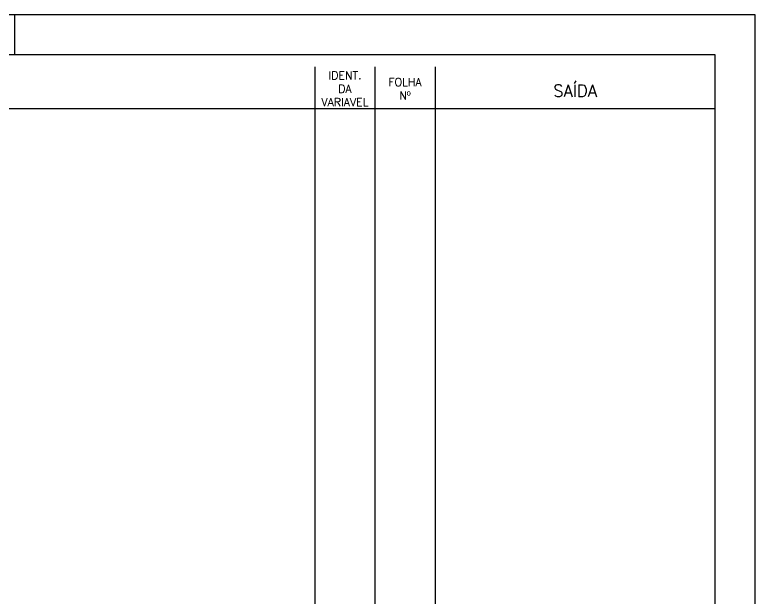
# Model space of a CAD drawing. Header units: millimetres. Extents: x 0 to 420, y 0 to 297.
# Drawn here: x 235 to 420, y 151.2 to 297 of the extents above; entities that cross this region are included whole.
import ezdxf
from ezdxf.enums import TextEntityAlignment as Align

# ---------------------------------------------------------------- set-up
doc = ezdxf.new("R2010")
doc.units = ezdxf.units.MM
doc.layers.add('-3', color=7, linetype='Continuous')
doc.layers.add('1', color=7, linetype='Continuous')
doc.styles.add('ROMANS', font='romans.shx')

msp = doc.modelspace()

# ---------------------------------------------------------------- linework, layer by layer
at = {"layer": '-3', "color": 30}
for p, q in [((310, 284), (310, 51.44)), ((25, 273.6), (410, 273.6))]:
    msp.add_line(p, q, dxfattribs=at)
at = {"layer": '-3'}
for p, q in [((325, 284), (325, 51.44)), ((340, 284), (340, 51.44))]:
    msp.add_line(p, q, dxfattribs=at)
at = {"layer": '1', "color": 4}
for p, q in [((420, 297), (0, 297)), ((420, 297), (0, 297)), ((235, 287), (235, 297)), ((235, 287), (235, 297)), ((420, 0), (420, 297)), ((420, 0), (420, 297))]:
    msp.add_line(p, q, dxfattribs=at)
at = {"layer": '1', "color": 30, "linetype": 'Continuous'}
for p, q in [((410, 287), (25, 287)), ((410, 287), (25, 287)), ((410, 10), (410, 287)), ((410, 10), (410, 287))]:
    msp.add_line(p, q, dxfattribs=at)

# ---------------------------------------------------------------- texts
at = {"layer": '-3', "style": 'ROMANS'}
msp.add_text('SAÍDA', height=3, dxfattribs=at).set_placement((375, 278.53), align=Align.MIDDLE)
at = {"layer": '-3', "color": 7, "char_height": 2, "width": 4.315, "attachment_point": 5, "style": 'ROMANS'}
for s, insert in [('IDENT.\\PDA\\PVARIAVEL', (317.5, 278.53)), ('FOLHA\\PNº', (332.5, 278.53))]:
    msp.add_mtext(s, dxfattribs=dict(at, insert=insert))

doc.saveas('drawing.dxf')
